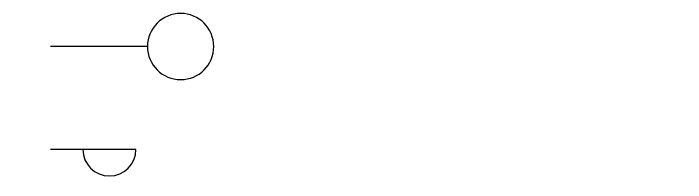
# Model space of a CAD drawing. Header units: millimetres. Extents: x -24416 to 92204, y -190080 to 23760.
# Drawn here: x 74909 to 77744, y 12027 to 12742 of the extents above; entities that cross this region are included whole.
import ezdxf
from ezdxf.xclip import XClip

# ---------------------------------------------------------------- set-up
doc = ezdxf.new("R2010")
doc.units = ezdxf.units.MM
doc.header["$LTSCALE"] = 50
doc.header["$XCLIPFRAME"] = 0
doc.linetypes.add('AUDIT_D_220706163347-0', pattern=[0])
doc.linetypes.add('HID', pattern=[2.3, 1.5, -0.8])
for name, color, linetype in [('A-치수', 7, 'AUDIT_D_220706163347-0'), ('dan1', 7, 'HID'), ('DIM', 7, 'AUDIT_D_220706163347-0')]:
    doc.layers.add(name, color=color, linetype=linetype)

# ---------------------------------------------------------------- blocks, each defined once
blk = doc.blocks.new('U-76A(확장)1')
at = {"layer": 'dan1'}
blk.add_lwpolyline([(5865, 6225), (125, 6225)], dxfattribs=at)
blk = doc.blocks.new('중심')
at = {"layer": 'DIM'}
blk.add_line((-350, 0), (0, 0), dxfattribs=at)
blk.add_circle((-470, 0), 120, dxfattribs=at)
blk = doc.blocks.new('DIM-1108')
at = {"layer": 'DIM'}
blk.add_lwpolyline([(25048.3, -11592.9, 1), (25272.3, -11592.9), (24912.3, -11592.9)], format="xyb", dxfattribs=at)
at = {"layer": 'A-치수', "xscale": -1.166666666666666, "yscale": 1.166666666666666, "zscale": 1.166666666666666}
blk.add_blockref('중심', (24912.3, -11157.9), dxfattribs=at)

msp = doc.modelspace()

# ---------------------------------------------------------------- block references
msp.add_blockref('DIM-1108', (50153.9, 23760))
ref = msp.add_blockref('U-76A(확장)1', (71879, 5802.1))
XClip(ref).set_block_clipping_path([(-14635, -300), (1332.1523822156, 13075.0000000001)])

doc.saveas('drawing.dxf')
